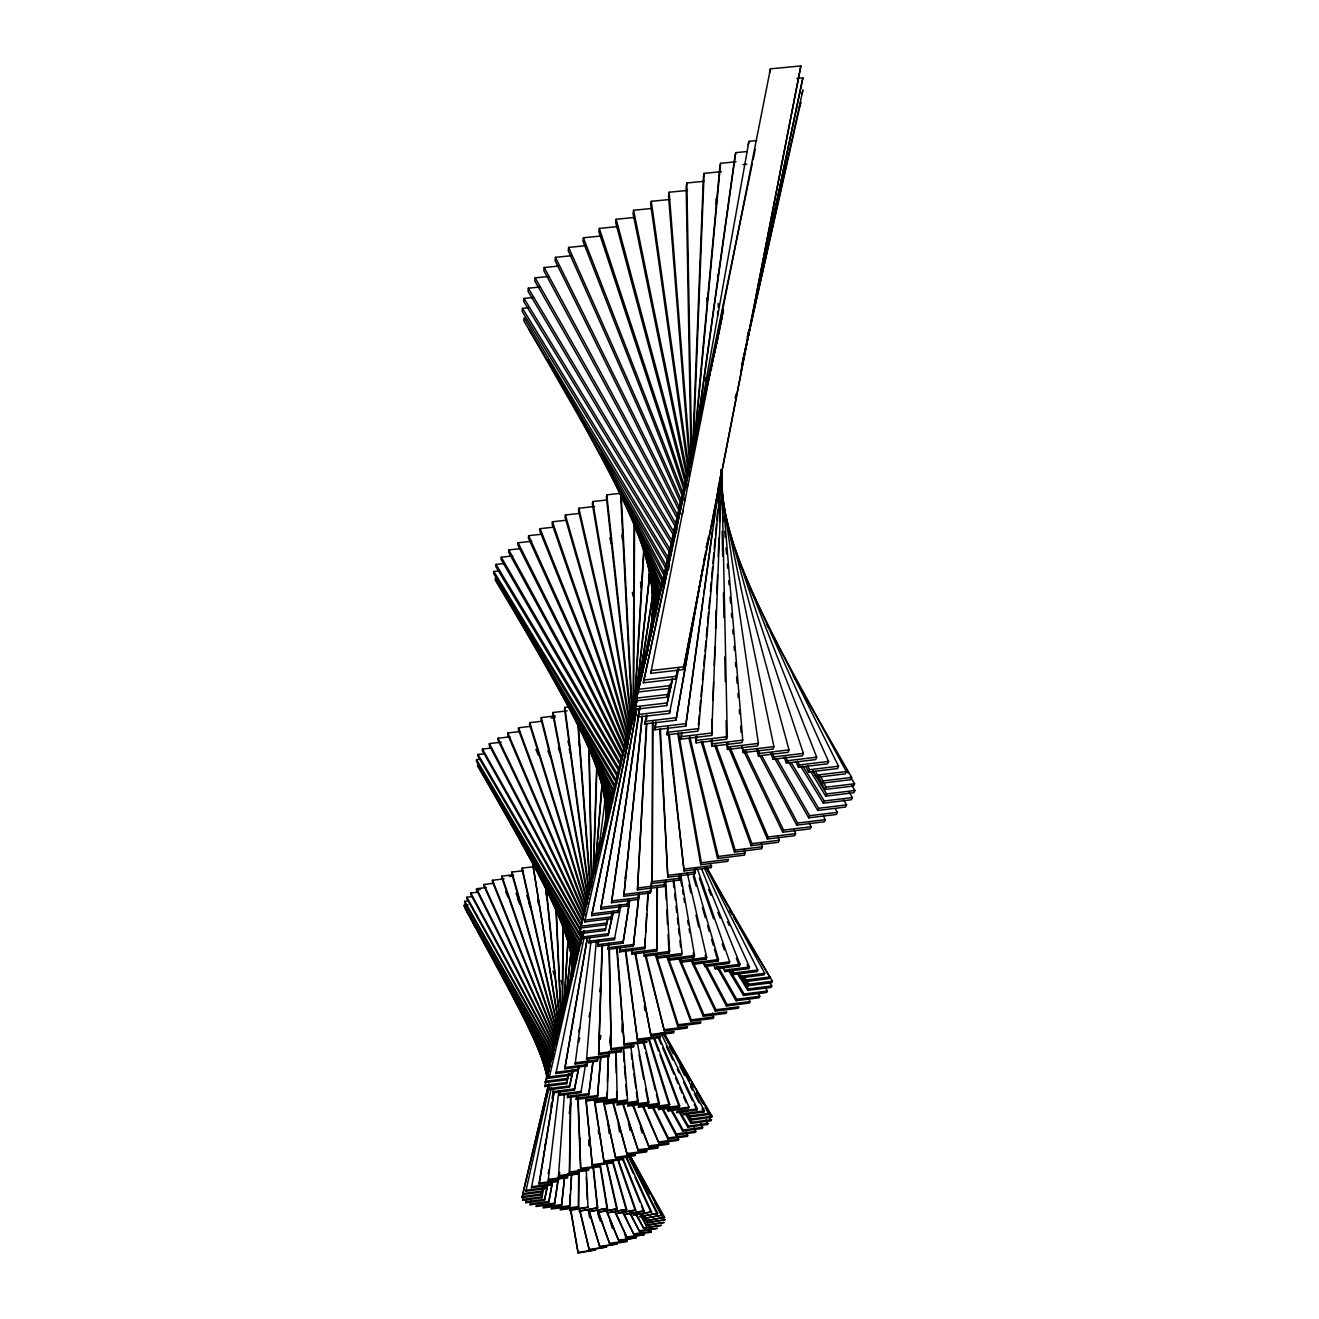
<?xml version="1.0" encoding="UTF-8"?>
<svg xmlns="http://www.w3.org/2000/svg" width="1319" height="1319" viewBox="0 0 1319 1319"><rect width="100%" height="100%" fill="white"/><g stroke="black" fill="none" stroke-linecap="round" stroke-linejoin="round"><path stroke-width="1.5" d="M679.582 874.134L678.988 880.185L652.213 883.499L652.443 722.927M652.575 626.179L652.625 591.176M652.213 883.499L652.971 721.411M653.103 626.954L653.152 592.033L635.939 702.054M631.801 950.059L631.768 954.165L656.714 951.015L657.406 887.671M656.714 951.015L656.911 887.39M633.104 713.744L634.159 522.637M631.768 954.165L632.263 948.377M633.549 713.777L634.604 522.373M578.975 1169.656L578.645 1206.572L560.361 1209.028L560.097 1209.919L578.365 1207.462L578.695 1170.382M562.125 1017.213L563.081 924.949M562.356 1018.153L563.312 925.79M588.933 1145.749L589.016 1139.583M589.23 1144.727L589.296 1140.605M569.346 1172.954L569.627 1171.964L588.884 1169.392L588.587 1170.382L569.346 1172.954L570.55 1096.897M572.495 975.615L572.759 959.177M569.627 1171.964L570.83 1095.825M572.759 974.395L573.023 957.924M602.041 945.97L598.645 1054.623L620.985 1051.738L621.117 1047.616M621.925 1031.936L622.172 1023.725M605.751 827.062L606.196 812.702M598.645 1054.623L602.404 944.486M606.179 823.353L606.493 813.098M608.488 1056.156L607.235 1097.144L586.065 1099.931L585.735 1101.118L606.872 1098.348L607.053 1092.165M607.367 1081.877L608.191 1055.134M593.088 876.607L596.732 765.383M593.385 876.261L596.946 767.493M681.329 732.902L681.082 739.085L711.666 735.441L712.276 719.003M712.952 700.488L713.628 681.989M714.222 665.534L714.898 647.019M715.59 628.52L716.266 610.005M716.86 593.55L717.536 575.051M718.212 556.536L718.904 538.037M719.498 521.582L720.256 501.022M720.85 484.568L721.378 470.174M711.666 735.441L722.021 470.207M692.459 452.846L703.406 176.894L704.099 173.383L721.427 171.668M681.082 739.085L681.939 732.457M693.019 452.912L704.099 173.383M646.409 723.455L637.456 889.863L664.133 886.549L664.347 882.444M646.623 719.333L646.854 715.228M651.273 633.054L653.482 591.967M637.456 889.863L646.821 723.34M651.685 632.79L653.564 597.804M619.864 947.8L619.633 951.889L644.694 948.724L645.288 938.452M645.634 932.286L646.689 913.787M646.937 909.681L647.876 893.243M644.694 948.724L648.354 891.71M571.655 1174.998L569.792 1205.698L551.441 1208.171L551.194 1209.061L569.528 1206.588L570.286 1194.256M570.533 1190.15L571.523 1173.696M634.225 708.089L643.787 548.292M633.829 720.405L634.076 716.299M634.571 708.089L644.134 548.044M563.427 1012.629L567.879 941.024M563.675 1011.508L568.011 941.865M564.417 1093.451L558.432 1176.63L577.623 1174.058L577.903 1169.953M579.569 1145.354L579.981 1139.204M579.717 1146.392L580.278 1138.182M572.561 976.307L573.138 965.211M576.568 1095.364L576.238 1099.469L597.474 1096.683L600.557 1057.805M597.474 1096.683L600.92 1056.552M595.133 870.622L602.156 784.492M596.287 940.661L586.543 1059.338L608.817 1056.453L609.147 1052.348M609.972 1042.076L610.631 1033.865M608.817 1056.453L609.526 1051.029M610.021 1044.895L610.829 1034.657M594.787 872.123L602.14 782.002M605.734 828.513L606.361 817.879M698.41 725.005L699.334 714.766M699.697 710.677L700.62 700.438M700.983 696.35L701.906 686.111M702.45 679.961L703.373 669.722M703.736 665.633L704.659 655.395M705.022 651.306L705.945 641.067M706.308 636.962L707.231 626.723M707.594 622.634L708.517 612.395M708.88 608.306L709.803 598.068M710.364 591.918L711.271 581.679M711.65 577.59L712.557 567.351M712.936 563.262L713.843 553.024M714.222 548.935L715.129 538.696M715.508 534.591L716.415 524.352M716.794 520.263L717.701 510.024M718.261 503.891L718.987 495.697M719.547 489.547L720.471 479.308M720.833 475.219L721.196 471.13M667.859 726.604L667.084 734.798L697.866 731.155L698.592 728.599L721.773 470.158M693.745 447.751L719.844 166.853L720.57 163.309L736.018 161.775M667.084 734.798L668.123 728.17M694.157 447.784L720.57 163.309M499.538 570.83L493.85 571.457L493.636 573.584L618.034 777.6M480.446 759.167L476.522 759.629L476.373 761.195L581.085 937.875M503.644 563.592L496.01 564.433L495.812 566.576L618.858 770.873M483.908 753.759L478.022 754.452L477.857 756.034L581.036 931.791M528.292 307.756L522.456 308.366L522.159 311.399L669.508 552.018M533.799 297.418L524.022 298.424L523.709 301.49L672.558 545.308M468.014 904.719L464.222 905.18L464.09 906.367L551.672 1059.767M468.509 900.844L464.7 901.306L464.585 902.509L551.919 1055.612M642.106 715.97L623.805 896.277L650.382 892.979L650.778 888.891M651.19 884.802L651.586 880.713M650.382 892.979L652.13 878.8M540.163 286.998L528.342 288.202L528.029 291.318L673.448 535.085M472.581 896.524L466.844 897.233L466.728 898.437L553.716 1054.112M512.778 555.926L501.286 557.212L501.055 559.371L620.721 766.026M650.003 638.116L653.532 603.278M623.805 896.277L642.32 716.58M650.415 636.863L653.515 606.212M490.371 748.12L482.474 749.044L482.325 750.643L581.069 925.806M548.984 276.446L535.135 277.847L534.805 281.013L675.905 527.616M478.467 892.073L470.801 893.012L470.669 894.233L554.013 1049.973M520.378 548.671L508.837 549.957L508.606 552.133L621.529 759.596M501.253 742.201L489.382 743.603L489.201 745.202L582.141 921.734M564.565 1178.032L561.729 1204.577L543.296 1207.066L543.065 1207.957L561.465 1205.484L564.532 1176.927M608.801 943.2L608.125 949.334L633.318 946.152L638.858 894.941M633.318 946.152L639.319 893.375M558.118 266.108L544.203 267.526L543.84 270.708L677.29 518.598M565.554 1001.764L571.127 950.735M565.587 1002.671L571.391 949.532M554.392 1045.951L476.456 889.962L476.588 888.742L486.216 887.555M635.478 702.186L649.723 573.518M608.125 949.334L608.999 943.547M635.725 702.17L649.987 573.303M531.606 541.268L518.087 542.769L517.839 544.978L622.815 754.27M509.942 736.826L498.021 738.228L497.84 739.844L584.086 919.755M571.424 255.721L555.431 257.337L555.068 260.568L680.456 513.536M493.603 883.285L483.941 884.472L483.809 885.709L556.09 1044.846M558.893 1090.681L548.242 1180.324L567.384 1177.752L567.862 1173.663M542.175 534.162L528.606 535.662L528.342 537.888L624.909 751.022M572.726 975.368L573.188 970.471M519.834 731.55L507.881 732.952L507.683 734.584L584.251 914.281M584.68 245.796L568.621 247.411L568.225 250.676L681.231 504.287M504.105 878.85L492.498 880.284L492.333 881.521L556.09 1040.18M567.945 1093.5L567.434 1097.573L588.752 1094.786L592.825 1062.075M588.752 1094.786L593.154 1060.971M597.309 861.356L605.306 798.226M553.716 527.155L540.098 528.672L539.817 530.914L626.426 747.065M590.994 941.585L575.15 1064.07L597.359 1061.185L597.886 1057.113M600.326 1039.454L600.837 1035.366M530.535 726.357L518.548 727.775L518.334 729.407L585.306 910.819M601.53 235.953L583.377 237.783L582.949 241.08L682.434 496.323M513.52 874.728L501.896 876.162L501.715 877.415L557.278 1038.564M566.082 520.263L552.414 521.763L552.1 524.039L627.135 741.393M655.856 721.674L654.719 729.803L685.699 726.142L703.258 597.738M703.818 593.649L712.458 530.469M713.018 526.396L718.871 483.595M685.699 726.142L720.174 476.505M541.779 721.246L529.776 722.647L529.546 724.312L586.065 906.532M617.556 226.588L599.354 228.418L598.875 231.748L683.984 489.679M695.129 440.991L734.963 156.236L735.738 152.641L747.378 151.504M654.719 729.803L655.922 723.158M695.261 441.98L735.738 152.641M639.534 707.512L611.488 902.757L637.934 899.459L638.808 893.342M637.934 899.459L639.023 893.524M523.528 870.672L511.871 872.106L511.69 873.376L557.245 1033.156M647.728 650.564L652.114 620.062M652.691 615.989L653.564 609.889M611.488 902.757L639.748 707.38M648.816 644.233L652.328 619.782M652.921 615.709L653.499 611.637M579.09 513.454L565.389 514.971L565.06 517.262L627.597 734.831M555.365 715.92L541.318 717.569L541.07 719.234L587.417 904.273M558.316 1178.724L554.689 1203.159L536.19 1205.648L535.976 1206.555L554.442 1204.066L558.366 1177.62M634.439 217.454L616.171 219.284L615.676 222.647L685.451 483.282M543.593 1155.658L544.203 1151.586M544.813 1147.514L545.423 1143.441M550.913 1106.789L551.523 1102.717M552.133 1098.645L552.743 1094.572M568.39 990.767L573.188 958.155M533.898 866.665L522.225 868.1L522.027 869.369L558.432 1031.722M594.589 506.512L578.893 508.244L578.53 510.552L628.503 729.341M598.628 940.249L597.672 946.366L622.997 943.167L629.575 900.465M622.997 943.167L629.74 900.729M627.316 757.024L627.959 752.951M597.672 946.366L598.727 940.595M635.923 703.027L636.566 698.971M637.192 694.915L653.416 591.357M567.154 710.842L553.073 712.491L552.809 714.173L587.895 898.025M651.899 208.451L633.565 210.282L633.038 213.678L686.655 476.077M553.931 1092.594L539.092 1184.017L558.184 1181.461L559.751 1172.36M569.198 1113.434L570.83 1103.278M606.509 500.033L592.726 501.55L592.346 503.874L629.658 724.939M539.092 1184.017L554.178 1091.522M560.179 1091.357L559.503 1095.397L580.937 1092.594L585.62 1064.153M568.918 706.918L564.878 707.38L564.598 709.078L588.851 892.749M601.365 844.852L606.081 816.032M669.689 199.482L651.306 201.312L650.729 204.725L688.106 469.96M587.4 937.149L564.796 1068.819L586.939 1065.933L587.961 1060.575M599.634 991.69L600.673 985.606M620.589 493.322L606.773 494.856L606.361 497.197L631.158 723.636M564.796 1068.819L587.4 937.694M646.458 715.261L644.76 723.933L675.955 720.256L702.978 566.082M703.703 562.026L704.412 557.97M706.193 547.83L706.902 543.774M675.955 720.256L705.747 551.606M706.456 547.55L708.237 537.427M687.578 190.414L669.145 192.244L668.519 195.707L689.639 464.816M636.764 708.732L600.673 909.22L627.003 905.939L628.091 899.871M627.003 905.939L628.207 900.053M682.302 514.492L683.028 510.437M684.528 501.269L685.237 497.214M687.018 488.129L687.743 484.073M689.227 474.955L689.936 470.899M695.36 440.546L748.945 141.364L756.743 140.605M646.228 656.087L652.064 623.689M600.673 909.22L636.879 708.6M646.376 655.873L652.213 623.425M530.914 1200.768L530.172 1204.808L548.737 1202.301L552.414 1182.038M548.737 1202.301L552.645 1181.214M571.127 981.633L573.089 970.685M704.099 181.28L686.836 182.978L686.177 186.474L691.024 457.462M590.038 936.787L588.851 942.854L614.324 939.656L620.936 905.345M770.428 68.852L650.729 673.366L683.291 669.574L800.864 65.95L770.428 68.852L769.554 72.792M683.291 669.574L800.864 65.95M627.086 747.692L627.877 743.669M635.758 703.373L636.549 699.334M637.061 696.383L652.311 618.743M652.856 615.577L653.647 611.538M551.21 1087.994L531.458 1187.677L550.485 1185.121L551.276 1181.082M553.568 1088.867L552.76 1092.89L574.293 1090.071L579.008 1066.708M574.293 1090.071L579.107 1065.834M640.127 707.017L638.05 717.074L669.458 713.381L678.741 668.436M584.119 937.529L555.909 1073.534L577.953 1070.665L578.777 1066.642M589.049 1016.916L589.873 1012.877M668.387 570.105L669.211 566.065M676.119 532.909L676.96 528.886M692.491 453.324L752.341 163.391M753.149 159.764L755.243 149.311M526.677 1198.691L525.836 1202.714L544.467 1200.208L547.797 1184.149M544.467 1200.208L547.632 1185.22M636.764 700.092L591.604 915.65L617.82 912.385L619.534 904.504M624.942 878.306L625.783 874.283M641.413 677.917L643.095 669.871M643.952 665.831L652.394 625.536M591.604 915.65L637.077 698.79M645.073 660.605L652.229 626.443M723.373 310.212L643.342 682.813L675.674 679.038L677.801 668.997M742.003 365.314L802.892 77.854L796.857 78.431M675.674 679.038L677.669 670.2M735.161 398.206L736.018 394.183M740.701 372.007L802.892 77.854M643.342 682.813L723.455 309.998M748.137 145.008L748.945 141.364M637.242 699.268L635 709.309L666.656 705.599L672.377 679.433M747.312 337.466L749.077 329.42L747.411 337.384M666.656 705.599L672.608 678.823M545.192 1082.569L545.472 1081.316L567.368 1078.464L567.055 1079.717L545.192 1082.569L582.025 933.176M544.879 1086.526L545.143 1085.29L566.923 1082.437L566.609 1083.69L544.879 1086.526L582.47 932.434M580.36 928.032L580.756 926.251L606.724 923.003L606.278 924.8L580.36 928.032L644.216 664.512M579.42 933.687L579.816 931.923L605.635 928.691L605.207 930.456L579.42 933.687L648.173 648.519L645.172 660.72M549.281 1086.098L525.885 1191.222L544.829 1188.683L545.72 1184.66M548.176 1173.646L549.067 1169.623M521.912 1197.57L522.126 1196.646L540.955 1194.124L540.724 1195.047L521.912 1197.57L548.556 1084.515M522.753 1194.536L522.967 1193.596L541.878 1191.073L541.631 1192.013L522.753 1194.536L548.556 1084.729M668.931 556.733L670.712 548.704M671.618 544.681L673.399 536.652M674.289 532.629L719.383 329.865M635 709.309L636.945 700.62M662.451 585.966L664.232 577.92M666.919 565.851L665.122 573.897L601.332 453.95M667.81 561.828L671.833 543.725M674.075 533.667L677.208 519.587M678.098 515.564L722.367 316.445M584.185 930.901L582.437 938.65L608.059 935.435L613.417 911.33M608.059 935.435L613.401 911.66M719.613 329.799L638.083 692.03L670.184 688.271L672.41 678.23M743.224 358.883L802.958 89.939L802.018 93.781M549.1 1078.167L549.38 1076.898L571.374 1074.029L571.061 1075.315L549.1 1078.167L583.443 930.917M584.647 921.965L585.059 920.167L611.175 916.903L610.73 918.7L584.647 921.965L649.443 641.446M569.61 1085.883L569.313 1087.136L547.665 1089.956L547.946 1088.719L569.61 1085.883L573.237 1069.824M635.181 700.9L635.791 698.196L667.727 694.453L667.051 697.157L635.181 700.9L718.014 337.631M630.663 724.296L642.864 670.052M643.721 666.194L650.992 633.928M541.746 1197.784L541.977 1196.861L523.231 1199.383L523.033 1200.306L541.746 1197.784L544.681 1184.858M667.051 697.157L669.986 684.413M741.723 365.182L800.831 102.173L799.924 105.965M582.437 938.65L582.833 936.919L608.504 933.704M638.083 692.03L638.709 689.276L670.876 685.517L670.184 688.271M523.033 1200.306L523.94 1196.3M542.538 1114.275L545.489 1101.233M546.396 1097.227L549.331 1084.267M525.885 1191.222L526.1 1190.266L545.077 1187.727L544.829 1188.683M569.313 1087.136L572.924 1071.077M547.665 1089.956L549.034 1083.938M610.73 918.7L612.098 912.682M525.836 1202.714L526.05 1201.807L544.714 1199.284M555.909 1073.534L556.206 1072.248L578.283 1069.379L577.953 1070.665M638.05 717.074L638.66 714.453L670.134 710.743L669.458 713.381M571.061 1075.315L572.298 1070.022M578.794 1041.928L579.717 1037.905M552.76 1092.89L553.04 1091.654L574.606 1088.834M650.729 673.366L651.388 670.53L684.017 666.738M531.458 1187.677L531.689 1186.721L550.732 1184.165L550.485 1185.121M588.851 942.854L589.247 941.123L614.769 937.924L614.324 939.656M541.631 1192.013L542.801 1187.067M540.724 1195.047L542.587 1187.051M530.172 1204.808L530.386 1203.901L548.968 1201.395M644.76 723.933L645.37 721.345L676.631 717.651M605.207 930.456L608.059 918.469M606.278 924.8L607.729 918.799M559.503 1095.397L559.8 1094.193L581.25 1091.374L580.937 1092.594M566.609 1083.69L569.033 1073.699M567.055 1079.717L568.522 1073.732M578.777 1031.738L579.75 1027.748M575.15 1064.07L575.48 1062.768L597.721 1059.882L597.359 1061.185M567.434 1097.573L567.731 1096.369L589.098 1093.566M548.242 1180.324L548.49 1179.351L567.648 1176.779L567.384 1177.752M617.82 912.385L618.281 910.555L592.017 913.836M586.543 1059.338L586.889 1058.019L609.197 1055.134M576.238 1099.469L576.551 1098.265L597.82 1095.479M586.939 1065.933L587.285 1064.631L565.109 1067.516M558.432 1176.63L558.695 1175.658L577.92 1173.086L577.623 1174.058M619.633 951.889L620.078 950.208L645.189 947.042M558.184 1181.461L558.448 1180.489L539.323 1183.044M554.442 1204.066L554.689 1203.159M561.465 1205.484L561.729 1204.577M721.691 469.729L727.297 736.727L726.505 739.217L696.119 742.844L696.762 736.233M617.193 1098.612L616.814 1099.799L595.776 1102.569L596.122 1101.381L617.193 1098.612L616.171 1051.441M611.653 1048.572L634.109 1045.67L633.681 1047.022L611.274 1049.924L609.427 949.878M569.528 1206.588L569.792 1205.698M581.003 1168.304L600.31 1165.732L599.997 1166.721L580.706 1169.31L578.167 1098.645M664.133 886.549L664.694 884.637L637.967 887.951M669.59 951.461L669.063 953.126L644.249 956.259L644.727 954.61L669.59 951.461L665.732 879.625M695.08 867.82L694.701 873.87L667.826 877.201L660.39 729.242M720.866 471.955L742.729 740.157L741.938 742.646L711.716 746.241L712.128 739.679M606.872 1098.348L607.235 1097.144M620.985 1051.738L621.397 1050.402L599.007 1053.287M627.547 1099.898L627.168 1101.085L606.212 1103.838L606.559 1102.668L627.547 1099.898L623.607 1048.621M624.695 1043.857L647.2 1040.955L646.755 1042.307L624.283 1045.225L617.127 947.57M578.365 1207.462L578.645 1206.572M592.627 1164.644L611.983 1162.055L611.653 1163.061L592.33 1165.65L586.114 1099.024M682.071 953.472L681.527 955.137L656.829 958.254L657.34 956.605L682.071 953.472L673.861 880.004M684.676 868.974L711.683 865.643L711.023 867.622L684.066 870.952L669.31 734.238M720.899 483.133L758.376 743.405L757.551 745.878L727.511 749.456L727.709 742.927M638 1039.141L660.572 1036.223L660.11 1037.608L637.572 1040.51L625.75 949.334M588.01 1207.248L569.528 1210.595L569.792 1209.704L588.01 1207.248L586.279 1170.266M604.366 1160.967L623.755 1158.379L623.392 1159.385L604.036 1161.973L594.688 1100.062M694.519 955.451L693.942 957.099L669.36 960.199L669.887 958.567L694.519 955.451L680.62 874.299M701.362 862.725L728.434 859.394L727.742 861.373L700.719 864.703L701.362 862.725L678.609 733.018M578.398 1252.275L595.397 1249.95L578.134 1253.05L570.88 1209.902M773.907 746.62L773.033 749.06L743.174 752.621L743.965 750.181L773.907 746.62L722.169 497.148M651.438 1034.393L674.075 1031.474L673.58 1032.859L650.992 1035.778L635.725 953.835M597.688 1207.808L579.255 1211.139L597.688 1207.808L593.385 1166.886M706.72 957.462L706.127 959.094L681.676 962.194L682.22 960.562L706.72 957.462L687.248 873.112M616.039 1157.258L635.478 1154.653L635.115 1155.675L615.709 1158.263L603.739 1101.002M744.444 849.09L744.674 855.108L717.569 858.455L718.245 856.443L689.639 736.233M638.149 1101.085L617.243 1103.838L616.863 1105.009L637.736 1102.255L638.149 1101.085L630.746 1045.967M723.504 507.963L789.009 749.884L788.119 752.308L758.409 755.869L759.249 753.446L758.178 749.472M664.875 1029.611L687.578 1026.677L687.067 1028.078L664.397 1031.013L646.079 955.731M589.56 1249.34L606.592 1247.016L589.296 1250.115L579.832 1209.49M607.482 1208.303L589.098 1211.633L607.482 1208.303L600.129 1163.754M693.843 874.481L718.492 959.556L717.899 961.172L693.563 964.271L692.986 958.699M627.547 1153.498L647.035 1150.893L646.64 1151.932L627.184 1154.521L613.236 1102.057M761.211 842.808L762.398 846.749L761.64 848.776L734.452 852.123L735.161 850.096L702.483 741.591M648.8 1102.206L627.992 1104.943L627.597 1106.113L648.387 1103.376L648.8 1102.206L637.506 1043.593M678.18 1024.764L700.95 1021.829L700.405 1023.247L677.686 1026.166L678.18 1024.764L656.054 954.132M725.945 520.758L803.386 753.38L802.463 755.771L772.934 759.315L773.791 756.925L772.505 753.017M669.722 1104.481L669.277 1105.635L648.668 1108.356L649.08 1107.202L669.722 1104.481L648.915 1037.839M600.145 1246.323L617.21 1243.982L599.865 1247.098L589.263 1210.875M729.671 961.815L729.044 963.431L704.824 966.497L705.418 964.898L729.671 961.815L697.289 868.627M617.21 1208.798L598.875 1212.112L617.21 1208.798L606.789 1162.682M638.709 1149.69L658.23 1147.085L657.835 1148.124L638.33 1150.712L622.98 1102.898M777.814 836.394L779.216 840.269L778.424 842.313L751.138 845.66L751.879 843.632L715.986 744.905M659.385 1103.327L638.643 1106.047L638.248 1107.218L658.939 1104.481L659.385 1103.327L643.804 1041.614M712.623 1013.058L713.497 1018.334L690.711 1021.269L691.238 1019.851L667.595 956.209M731.056 539.108L816.708 757.172L815.769 759.563L786.404 763.091L787.295 760.717L785.794 756.875M679.681 1105.734L679.219 1106.888L658.692 1109.592L659.121 1108.438L679.681 1105.734L654.603 1038.168M625.041 1235.128L626.855 1241.69L609.774 1244.015L598.068 1210.512M740.058 964.288L739.415 965.887L715.327 968.937L715.92 967.355L740.058 964.288L701.659 869.023M649.327 1145.815L668.914 1143.21L668.486 1144.249L648.932 1146.854L632.889 1103.756M626.69 1209.358L608.422 1212.656L626.69 1209.358L612.544 1160.028M793.956 829.832L795.571 833.624L794.73 835.685L767.361 839.049L768.136 836.988L730.38 747.988M703.901 1014.839L726.785 1011.887L726.208 1013.322L703.34 1016.273L703.901 1014.839L679.681 958.204M739.201 562.207L828.563 761.426L827.607 763.783L798.44 767.295L799.33 764.938L797.649 761.178M688.996 1107.152L688.534 1108.306L668.09 1110.994L668.535 1109.856L688.996 1107.152L659.038 1037.146M619.172 1240.091L636.302 1237.75L618.858 1240.899L606.41 1209.787M749.505 966.992L748.862 968.575L724.889 971.625L725.499 970.042L749.505 966.992L704.362 867.869M677.224 1135.511L678.461 1140.325L658.841 1142.93L643.491 1106.229M809.289 823.04L811.086 826.749L810.212 828.843L782.728 832.207L783.552 830.113L745.186 750.396M632.098 1210.611L633.466 1215.228L651.586 1211.963L625.964 1155.774M635.758 1210.018L617.523 1213.315L635.758 1210.018L618.265 1159.516M749.538 587.664L838.571 766.207L837.598 768.532L808.613 772.027L809.52 769.702L807.69 766.009M715.937 1009.744L738.92 1006.776L738.31 1008.227L715.36 1011.178L715.937 1009.744L692.821 961.633M627.3 1236.925L644.496 1234.584L626.987 1237.733L615.132 1210.957M686.193 1131.603L687.545 1136.351L667.876 1138.973L668.288 1137.901L653.004 1106.559M706.011 867.127L757.831 969.976L757.172 971.559L733.331 974.593L733.958 973.026L732.111 969.35M823.32 815.999L825.265 819.643L824.359 821.753L796.758 825.133L797.599 823.023L761.838 755.754M770.923 632.164L846.353 771.533L845.364 773.841L816.56 777.32L817.483 775.028L815.538 771.401M649.673 1227.775L651.19 1232.243L633.977 1234.6L623.112 1211.798M748.153 997.955L750.082 1001.583L749.456 1003.034L726.439 1006.001L727.016 1004.534L705.912 964.601M644.15 1210.858L625.981 1214.139L644.15 1210.858L623.442 1159.533M704.428 1110.829L703.95 1111.95L683.687 1114.637L684.132 1113.5L704.428 1110.829L663.078 1032.546M694.173 1127.663L695.624 1132.361L675.889 1134.999L676.317 1133.928L662.913 1108.521M706.539 866.814L764.756 973.307L764.08 974.856L740.355 977.89L740.998 976.324L739.019 972.713M662.138 1215.145L644.15 1218.393L662.138 1215.145L630.053 1155.362M797.418 682.995L851.711 777.419L850.722 779.694L822.1 783.156L823.04 780.881L819.973 775.539M835.339 808.745L837.384 812.306L836.46 814.45L808.712 817.829L809.602 815.703L776.858 758.557M639.946 1230.676L657.241 1228.335L639.6 1231.501L630.169 1212.59M757.782 992.712L759.81 996.29L759.167 997.774L736.051 1000.742L736.662 999.258L718.311 967.025M700.933 1123.722L702.483 1128.404L682.665 1131.026L683.11 1129.954L672.047 1110.186M709.556 1113.269L709.061 1114.39L688.897 1117.061L689.359 1115.94L709.556 1113.269L664.034 1032.81M664.611 1217.305L646.706 1220.537L664.611 1217.305L631.504 1158.23M705.846 866.995L769.818 977.016L769.142 978.566L745.548 981.583L746.175 980.033L744.13 976.489M850.359 776.677L854.597 783.75L853.607 786.009L825.183 789.454L826.123 787.196L824.012 783.667M644.101 1227.676L661.446 1225.318L643.754 1228.5L636.055 1213.348M843.418 799.594L846.6 804.887L845.66 807.047L817.764 810.443L818.654 808.283L791.103 762.415M647.744 1222.136L665.238 1219.762L647.382 1222.977L643.672 1214.997M646.722 1224.823L664.133 1222.449L646.376 1225.648L641.611 1215.887M706.193 1119.864L707.775 1124.497L687.875 1127.135L688.337 1126.047L680.076 1111.868M851.678 785.217L854.91 790.493L853.921 792.719L825.678 796.148L826.601 793.923L812.652 771.071M849.123 792.307L852.354 797.55L851.382 799.759L823.32 803.172L824.243 800.979L802.76 765.91M712.079 1116.22L711.584 1117.325L691.519 1119.979L691.98 1118.875L712.079 1116.22L673.564 1050.814M765.267 987.486L767.378 991.014L766.718 992.515L743.504 995.482L744.114 993.998L729.358 969.317M744.724 935.402L772.423 981.204L771.747 982.737L748.285 985.738L748.912 984.221L746.785 980.693M709.408 1116.121L711.023 1120.754L691.041 1123.409L691.502 1122.304L686.259 1113.45M697.388 1108.817L677.01 1111.505L676.565 1112.642L696.91 1109.955L697.388 1108.817L660.77 1032.744M769.653 982.408L771.796 985.903L771.12 987.42L747.791 990.404L748.417 988.904L739.86 974.856M657.703 1213.365L639.666 1216.629L657.703 1213.365L629.179 1156.466M633.812 1214.37L651.586 1211.963M634.291 1233.776L651.537 1231.435M610.07 1243.223L627.168 1240.899M691.502 1122.304L711.518 1119.65M688.337 1126.047L708.27 1123.409M683.11 1129.954L702.961 1127.316M676.317 1133.928L696.086 1131.29M668.288 1137.901L687.99 1135.296M659.253 1141.875L678.889 1139.27M727.016 1004.534L750.082 1001.583M691.238 1019.851L714.057 1016.9M694.124 962.656L718.492 959.556M733.958 973.026L757.831 969.976M740.998 976.324L764.756 973.307M746.175 980.033L769.818 977.016M748.912 984.221L772.423 981.204M748.417 988.904L771.796 985.903M744.114 993.998L767.378 991.014M736.662 999.258L759.81 996.29M598.084 944.651L623.458 941.469M608.554 947.636L633.796 944.453M632.246 952.499L657.225 949.35M668.403 875.255L695.311 871.925M652.757 881.57L679.582 878.256M624.299 894.397L650.91 891.1M611.95 900.893L638.445 897.596M601.101 907.373L627.498 904.092M818.654 808.283L846.6 804.887M809.602 815.703L837.384 812.306M797.599 823.023L825.265 819.643M783.552 830.113L811.086 826.749M768.136 836.988L795.571 833.624M751.879 843.632L779.216 840.269M509.464 876.459L513.338 875.981M735.161 850.096L762.398 846.749M718.245 856.443L745.4 853.096M476.456 889.962L480.297 889.484M787.295 760.717L816.708 757.172M799.33 764.938L828.563 761.426M809.52 769.702L838.571 766.207M817.483 775.028L846.353 771.533M823.04 780.881L851.711 777.419M826.123 787.196L854.597 783.75M826.601 793.923L854.91 790.493M824.243 800.979L852.354 797.55M667.744 732.259L698.592 728.599M681.775 736.563L712.425 732.919M696.828 740.338L727.297 736.727M712.458 743.768L742.729 740.157M728.286 746.999L758.376 743.405M759.249 753.446L789.009 749.884M773.791 756.925L803.386 753.38M635.61 706.638L667.332 702.928M551.095 718.064L555.101 717.585M655.362 727.247L686.408 723.57M643.985 680.027L676.383 676.251M742.976 164.578L746.834 164.199M522.456 308.366L670.662 550.287M800.732 766.29L823.32 803.172M524.022 298.424L672.096 540.905M810.69 771.582L825.678 796.148M493.85 571.457L617.919 774.913M737.057 972.812L747.791 990.404M729.819 910.737L731.946 914.265M734.073 917.777L737.272 923.069M739.398 926.597L742.597 931.874M496.01 564.433L619.27 769.043M742.976 976.934L748.285 985.738M668.189 557.739L524.088 317.78L523.775 320.781L667.595 560.328M788.152 761.129L817.764 810.443M840.83 760.783L842.956 764.311M846.122 769.62L848.249 773.148M616.6 780.683L495.416 577.969L495.202 580.063L616.715 783.354M728.698 970.735L743.504 995.482M528.342 288.202L675.13 534.162M817.813 777.089L825.183 789.454M476.522 759.629L581.399 936.539M685.798 1114.571L691.041 1123.409M664.199 1034.904L667.332 1040.213M669.409 1043.741L671.486 1047.286M682.352 1067.665L684.429 1071.209M686.523 1074.754L688.617 1078.299M691.75 1083.624L693.827 1087.169M696.976 1092.495L699.054 1096.04M701.147 1099.584L704.28 1104.91M706.374 1108.455L711.584 1117.325M478.022 754.452L580.838 929.582M688.386 1114.654L691.519 1119.979M580.954 941.7L477.692 764.426L477.544 765.976L581.151 943.893M678.56 1111.126L687.875 1127.135M501.286 557.212L620.639 763.289M742.449 976.241L745.548 981.583M674.19 528.705L676.235 532.266M793.313 675.872L795.373 679.433M548.704 360.285L667.381 567.45M535.135 277.847L676.02 524.022M818.011 776.017L822.1 783.156M528.952 329.321L666.787 570.022M774.006 757.221L808.712 817.829M641.792 1178.79L644.859 1184.132M646.887 1187.694L648.932 1191.271M655.048 1201.955L662.171 1214.42M464.222 905.18L551.903 1058.745M640.259 1214.947L646.376 1225.648M527.699 632.131L530.766 637.506M532.794 641.083L534.838 644.661M536.882 648.239L615.363 786.14M499.967 585.85L503.017 591.209M505.062 594.787L507.09 598.364M509.134 601.942L614.967 787.938M716.728 966.761L736.051 1000.742M464.7 901.306L553.172 1056.371M643.326 1215.854L647.382 1222.977M663.622 1034.03L668.667 1042.95M670.679 1046.528L672.706 1050.105M679.78 1062.603L685.831 1073.32M687.858 1076.881L689.87 1080.459M696.943 1092.956L703.011 1103.673M705.022 1107.251L709.061 1114.39M482.474 749.044L581.382 924.438M686.869 1113.483L688.897 1117.061M492.003 788.581L494.015 792.175M496.026 795.769L579.503 944.899M480.776 770.362L579.206 946.201M670.613 1109.493L682.665 1131.026M631.191 1159.154L633.186 1162.731M635.197 1166.293L637.192 1169.871M639.204 1173.448L650.218 1193.118M652.229 1196.696L664.248 1218.146M550.683 1061.07L465.327 908.807L550.468 1062.092M635.725 1214.189L643.754 1228.5M466.844 897.233L552.941 1051.292M643.705 1215.162L646.706 1220.537M508.837 549.957L621.958 757.716M737.42 972.466L740.355 977.89M766.998 624.909L768.961 628.536M544.203 267.526L677.917 515.828M812.669 770.082L816.56 777.32M478.715 932.038L480.677 935.666M482.622 939.276L551.029 1065.983M470.768 918.733L550.798 1066.972M629.839 1213.414L639.6 1231.501M630.696 1158.098L634.571 1165.336M636.516 1168.964L642.337 1179.813M644.282 1183.44L650.119 1194.289M654.966 1203.34L661.775 1216.003M470.801 893.012L554.26 1048.935M642.221 1214.766L644.15 1218.393M571.935 402.246L664.562 576.485M757.205 750.709L796.758 825.133M568.654 705.071L613.764 790.378M543.576 660.143L545.505 663.787M547.434 667.43L549.363 671.058M551.276 674.701L613.83 793.016M703.34 962.309L726.439 1006.001M669.376 1046.495L673.218 1053.782M679.928 1066.494L684.742 1075.595M690.496 1086.493L692.426 1090.137M694.338 1093.781L699.136 1102.865M702.021 1108.323L703.95 1111.95M528.87 854.465L530.782 858.092M532.711 861.719L578.662 948.823M510.601 821.688L512.53 825.331M514.459 828.975L578.827 951.015M662.435 1109.493L675.889 1134.999M489.382 743.603L582.437 920.349M681.758 1110.994L683.687 1114.637M649.327 1228.599L651.19 1232.243M506.611 982.869L549.495 1067.12M493.421 958.352L495.284 962.013M499.934 971.163L549.265 1068.11M621.876 1210.809L633.977 1234.6M518.087 542.769L623.244 752.374M731.484 970.916L733.331 974.593M628.85 1157.39L657.34 1214.222M476.588 888.742L554.623 1044.895M555.431 257.337L679.73 507.996M805.86 766.487L808.613 772.027M539.619 874.167L544.12 883.384M545.918 887.077L578.316 953.472M531.491 859.394L577.557 953.818M652.526 1107.498L667.876 1138.973M666.59 1046.956L672.838 1059.932M677.29 1069.198L679.087 1072.891M683.539 1082.157L692.459 1100.689M694.239 1104.399L696.91 1109.955M621.183 492.679L664.018 581.679M602.898 458.32L662.55 582.338M741.789 747.065L782.728 832.207M578.975 724.84L612.774 795.126M564.647 697.586L612.807 797.781M691.288 961.089L715.36 1011.178M498.021 738.228L583.509 916.507M523.791 1016.075L549.017 1069.907M519.505 1008.375L549.215 1071.786M614.753 1211.633L626.987 1237.733M727.511 921.684L729.209 925.443M747.148 964.832L748.862 968.575M505.589 891.693L508.145 897.316M625.651 1156.697L633.318 1173.531M635.016 1177.273L651.223 1212.821M528.606 535.662L624.497 747.246M723.191 967.882L724.889 971.625M483.941 884.472L556.321 1043.791M568.621 247.411L681.033 499.588M795.918 761.657L798.44 767.295M548.918 892.271L554.722 905.411M556.387 909.17L577.128 956.077M542.257 879.146L577.244 958.286M642.188 1105.256L658.841 1142.93M586.84 741.097L612.676 801.507M580.294 728.418L611.06 800.386M678.246 957.561L703.34 1016.273M535.893 749.522L538.333 755.21M658.61 1038.383L661.033 1044.054M662.649 1047.83L673.976 1074.276M675.592 1078.068L678.015 1083.723M679.631 1087.515L682.071 1093.187M683.687 1096.963L686.111 1102.635M507.881 732.952L585.372 914.776M666.474 1107.218L668.09 1110.994M633.186 518.878L662.105 587.054M619.848 491.245L661.528 589.527M728.879 748.318L767.361 839.049M531.491 1031.722L548.226 1071.49M526.512 1021.384L548.012 1072.479M606.13 1210.611L618.858 1240.899M708.616 889.451L710.941 895.189M717.866 912.385L720.174 918.106M736.332 958.237L739.415 965.887M516.042 893.342L520.642 904.752M517.427 898.486L519.752 904.207M622.997 1160.159L639.946 1202.186M641.479 1205.995L643.804 1211.732M492.498 880.284L556.717 1040.114M540.098 528.672L628.009 748.005M713.793 965.112L715.327 968.937M556.634 908.758L558.877 914.479M560.377 918.304L576.815 960.364M551.144 896.722L575.776 959.737M632.51 1104.844L648.932 1146.854M583.377 237.783L683.473 494.46M784.162 757.32L786.404 763.091M592.396 753.726L611.027 803.865M587.037 742.053L611.34 807.525M667.117 957.726L690.711 1021.269M547.847 750.511L549.99 756.315M653.466 1037.476L658.478 1050.979M659.912 1054.821L679.219 1106.888M518.548 727.775L585.62 909.418M657.274 1105.734L658.692 1109.592M535.283 1039.224L547.979 1073.864M533.915 1037.08L548.094 1075.76M597.721 1211.139L609.774 1244.015M638.561 531.969L640.671 537.773M642.073 541.647L660.374 591.967M630.317 513.272L659.813 594.44M714.618 745.169L751.138 845.66M699.416 878.124L713.563 918.832M722.317 944.041L724.329 949.861M526.743 895.387L530.782 907.027M552.991 971.13L554.326 975.005M552.414 521.763L626.904 737.502M703.489 962.623L704.824 966.497M528.556 902.427L530.584 908.247M617.935 1160.456L635.412 1210.891M501.896 876.162L557.525 1037.492M560.756 917.711L575.826 962.54M557.871 911.248L575.529 963.81M622.634 1103.987L638.33 1150.712M599.354 228.418L684.957 487.799M771.005 753.446L772.934 759.315M595.166 759.909L609.922 806.997M592.346 753.858L610.153 810.674M654.966 953.686L677.686 1026.166M558.366 747.741L559.586 751.665M648.503 1039.075L669.277 1105.635M529.776 722.647L586.378 905.114M647.448 1104.432L648.668 1108.356M609.922 1220.372L612.362 1228.253M540.856 1053.32L548.11 1076.947M538.218 1046.445L547.896 1077.92M588.389 1209.721L599.865 1247.098M644.876 550.221L659.137 597.573M637.242 529.1L658.577 600.013M701.246 741.822L734.452 852.123M693.283 876.228L696.135 886.104M702.433 907.835L705.302 917.711M707.594 925.608L709.309 931.544M711.601 939.441L713.315 945.377M714.453 949.317L717.899 961.172M565.389 514.971L628.339 733.875M692.426 960.314L693.563 964.271M537.839 899.558L538.976 903.499M561.053 980.462L562.174 984.403M537.624 900.795L538.762 904.735M612.807 1162.929L626.36 1210.232M511.871 872.106L558.036 1034.047M640.391 1127.184L642.056 1133.103M565.884 931.906L575.249 965.541M563.427 925.295L574.424 964.816M612.346 1101.167L627.184 1154.521M616.171 219.284L686.375 481.402M756.809 749.901L758.409 755.869M600.343 776.001L609.493 811.943M596.419 763.8L608.603 811.647M645.123 955.236L664.397 1031.013M567.928 741.08L568.934 745.07M569.181 748.846L570.187 752.852M642.815 1040.559L644.826 1048.539M645.832 1052.546L655.411 1090.5M656.433 1094.49L658.939 1104.481M541.318 717.569L587.746 902.839M597.804 1211.172L600.244 1221.13M597.458 1211.765L598.941 1217.783M544.351 1064.021L547.27 1075.974M542.191 1057.03L547.055 1076.947M579.09 1208.319L589.296 1250.115M649.113 565.933L658.165 604.003M643.82 548.424L657.62 606.427M689.013 738.442L717.569 858.455M609.856 537.773L611.258 543.791M689.013 884.901L690.859 892.914M695.954 914.974L698.724 927.01M705.203 955.071L706.127 959.094M578.893 508.244L629.641 730.396M680.752 958.171L681.676 962.194M545.621 892.023L546.528 896.03M606.476 1163.622L616.88 1209.688M522.225 868.1L558.662 1030.634M628.388 1122.535L630.169 1130.564M568.555 940.266L574.276 966.382M566.098 931.511L574.441 969.646M602.964 1100.079L615.709 1158.263M633.565 210.282L687.941 476.208M741.921 746.57L743.174 752.621M601.909 780.634L608.587 814.878M600.508 777.122L608.389 817.533M634.818 952.928L650.992 1035.778M578.728 742.086L579.503 746.125M598.183 843.006L598.958 847.045M639.039 1054.936L643.721 1079.156M645.667 1089.247L648.387 1103.376M553.073 712.491L588.604 898.602M588.175 1209.622L589.626 1217.684M545.077 1064.614L547.237 1076.716M544.665 1064.433L546.824 1076.601M570.22 1208.435L578.134 1253.05M650.185 570.88L656.928 609.394M647.514 561.202L656.021 609.774M677.669 733.199L700.719 864.703M622.255 533.437L622.964 537.492M632.329 592.28L633.038 596.336M621.826 535.712L622.519 539.768M680.076 876.063L681.808 886.187M682.5 890.243L683.193 894.298M683.885 898.338L684.577 902.394M687.694 920.629L688.403 924.685M689.095 928.724L689.788 932.78M693.25 953.043L693.942 957.099M592.726 501.55L630.449 724.988M668.684 956.143L669.36 960.199M599.815 1164.677L607.169 1209.193M559.586 1028.309L532.761 864.11L559.009 1027.369M618.215 1123.903L619.518 1132.015M570.171 945.822L574.045 970.174M568.934 941.008L573.452 969.383M594.045 1099.123L604.036 1161.973M705.665 377.399L706.836 385.527M651.306 201.312L689.21 470.075M726.637 743.339L727.511 749.456M604.053 790.114L607.663 816.659M602.849 785.728L607.284 818.341M625.338 950.834L637.572 1040.51M631.174 1053.32L631.999 1059.437M632.543 1063.526L633.367 1069.643M633.911 1073.715L635.824 1087.994M636.368 1092.066L637.736 1102.255M564.878 707.38L589.593 894.43M710.545 863.533L711.023 867.622M651.602 579.057L655.807 615.808M650.003 572.116L654.916 615.099M668.436 733.809L684.066 870.952M640.506 582.042L641.199 588.159M673.284 881.438L673.976 887.588M674.652 893.721L675.344 899.871M676.037 906.005L676.713 912.154M677.405 918.288L678.098 924.421M678.543 928.527L679.236 934.66M679.928 940.81L680.604 946.943M606.773 494.856L631.389 719.597M656.384 954.181L656.829 958.254M571.869 965.508L572.298 969.597M592.89 1165.782L597.392 1208.699M546.115 886.714L560.064 1021.879M545.885 887.984L559.817 1022.967M608.043 1123.129L609.081 1133.367M571.259 949.334L573.303 969.828M570.995 950.587L573.023 971.064M585.62 1098.051L592.33 1165.65M706.671 297.913L707 302.002M711.188 365.182L711.518 369.287M720.883 484.155L721.213 488.261M722.218 500.577L722.548 504.682M723.554 516.982L723.884 521.087M724.725 531.343L725.219 537.492M726.06 547.764L726.555 553.914M727.396 564.169L727.725 568.275M728.731 580.574L729.061 584.68M730.067 596.996L730.561 603.146M731.402 613.401L731.732 617.506M732.737 629.806L733.067 633.911M734.073 646.228L734.419 650.333M735.408 662.633L735.755 666.738M736.579 676.993L737.09 683.16M737.915 693.415L738.261 697.52M739.25 709.82L739.596 713.925M740.602 726.225L741.097 732.391M644.397 1006.166L644.727 1010.255M669.145 192.244L690.562 464.931M711.238 740.074L711.716 746.241M605.372 798.011L607.301 822.594M604.366 791.515L606.773 822.215M616.567 947.009L624.283 1045.225M604.564 800.369L604.877 804.475M623.227 1049.858L624.184 1062.158M624.497 1066.263L625.437 1078.546M625.898 1084.696L626.69 1094.935M578.167 722.746L590.599 889.088M577.722 722.383L590.285 890.556M605.899 1099.733L606.212 1103.838M694.453 869.782L694.701 873.87M652.608 587.367L654.422 620.26M651.52 579.503L653.762 620.573M659.731 729.374L667.826 877.201M649.344 573.749L649.558 577.854M648.75 573.93L648.964 578.035M665.436 885.494L666.21 899.838M666.754 910.077L667.513 924.438M668.073 934.676L669.063 953.126M621.167 494.246L632.428 714.156M620.425 490.454L632.18 720.273M644.035 952.153L644.249 956.259M586.296 1177.356L587.351 1199.927M556.255 909.5L561.267 1020.543M555.843 906.631L561.119 1023.692M598.414 1129.724L598.595 1133.829M572.413 957.264L573.089 973.653M572.1 957.347L572.842 975.879M577.771 1097.276L580.706 1169.31M605.998 797.731L606.097 801.837M606.278 810.064L606.559 822.396M605.619 799.429L606.13 822.001M608.999 949.317L611.274 1049.924M716.003 198.625L716.118 204.775M717.585 274.616L717.684 278.721M718.196 303.37L718.278 307.475M717.569 311.202L717.651 315.323M720.883 469.646L721.345 492.284M722.169 531.392L722.68 556.074M723.455 593.121L723.966 617.82M724.791 656.911L725.302 681.61M726.126 720.702L726.505 739.217M615.792 1052.447L616.237 1073.039M616.632 1091.571L616.814 1099.799M589.214 748.285L591.819 881.719M588.769 743.768L591.572 887.291M595.693 1098.463L595.776 1102.569M686.836 182.978L691.783 458.583M696.003 736.678L696.119 742.844M678.988 876.063L678.988 880.185"/></g></svg>
